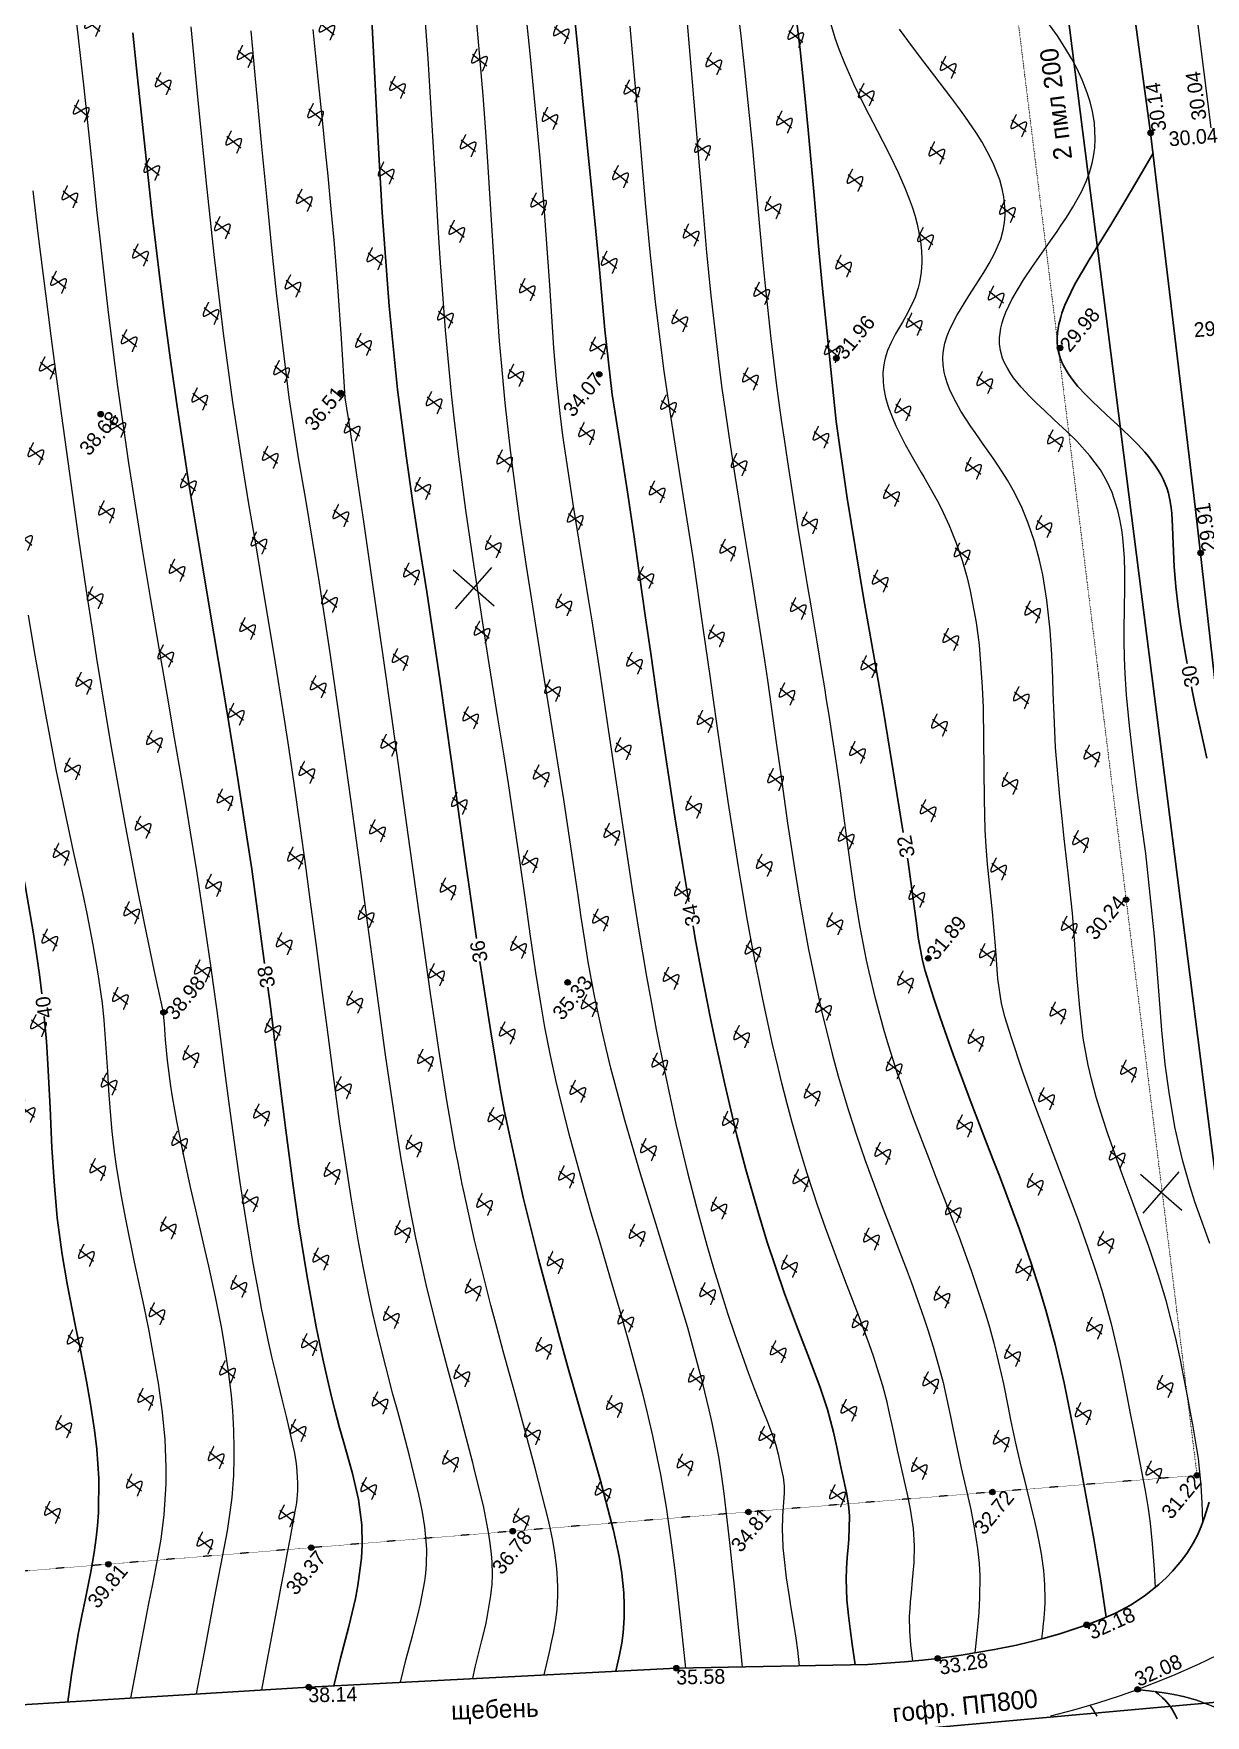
# Model space of a CAD drawing. Header units: millimetres. Extents: x -2893842 to -949497, y -1203244 to 262218.
# Drawn here: x -2112517 to -2048501, y -432807 to -340974 of the extents above; entities that cross this region are included whole.
import ezdxf

# ---------------------------------------------------------------- set-up
doc = ezdxf.new("R2010")
doc.units = ezdxf.units.MM
doc.linetypes.add('g5_05x2', pattern=[3.5, 2.5, -1])
doc.linetypes.add('g5_366', pattern=[0.85, 0.1, -0.75])
doc.layers.get('0').update_dxf_attribs({"lineweight": 5})
for name, color, linetype in [('!!!_ Размеры', 7, 'Continuous'), ('02_сетка', 253, 'Continuous'), ('06_Инженерно-технические сооружения', 253, 'Continuous'), ('10_Границы покрытий и угодий', 253, 'Continuous'), ('13_Растительность', 253, 'Continuous'), ('19_Горизонтали', 253, 'Continuous'), ('30_Канализация', 253, 'Continuous'), ('61_Отметки высоты поверхности', 253, 'Continuous')]:
    doc.layers.add(name, color=color, linetype=linetype)
doc.styles.add('LIKE17', font='d431.shx')
doc.styles.add('LIKE32', font='peteri.shx')
doc.styles.add('LIKE36', font='pragmai.shx')
doc.styles.add('Line_GUGK', font='')
doc.styles.get('Line_GUGK').set_extended_font_data('Bm431', italic=True)
doc.linetypes.add('g5_122_d', pattern='A,1,-1,1.5,-0.4,["Др",Line_GUGK,S=1,R=0,X=0,Y=-0.5],-2.4,1.5,-1,4,-1,4,-1,3', length=21.8)
doc.linetypes.add('g5_122_kn', pattern='A,1,-1,1.5,-0.4,["Кн",Line_GUGK,S=1,R=0,X=0,Y=-0.5],-2.4,1.5,-1,4,-1,4,-1,3', length=21.8)

# ---------------------------------------------------------------- blocks, each defined once
blk = doc.blocks.new('BL_333')
at = {"color": 0}
for p, q in [((0, -3), (0, 3)), ((-3, 0), (3, 0))]:
    blk.add_line(p, q, dxfattribs=at)
blk = doc.blocks.new('g5_330')
blk.add_hatch(color=0).paths.add_polyline_path([(-0.15, 0, 1), (0.15, 0, 1)])
at = {"color": 0}
blk.add_circle((0, 0), 0.15, dxfattribs=at)
blk = doc.blocks.new('g5_411')
at = {"color": 0, "linetype": 'Continuous', "lineweight": 15}
for points in [[(0.375, 1), (0.365, 0.998), (0.355, 0.996), (0.346, 0.994), (0.336, 0.991), (0.326, 0.989), (0.316, 0.987), (0.307, 0.985), (0.297, 0.983), (0.287, 0.981), (0.277, 0.979), (0.268, 0.976), (0.258, 0.974), (0.248, 0.972), (0.238, 0.97), (0.228, 0.968), (0.219, 0.966), (0.209, 0.963), (0.199, 0.961), (0.189, 0.959), (0.18, 0.957), (0.17, 0.955), (0.16, 0.952), (0.15, 0.95), (0.141, 0.948), (0.131, 0.946), (0.121, 0.943), (0.111, 0.941), (0.102, 0.939), (0.092, 0.937), (0.082, 0.934), (0.073, 0.932), (0.063, 0.93), (0.053, 0.927), (0.043, 0.925), (0.034, 0.923), (0.024, 0.92), (0.014, 0.918), (0.005, 0.915), (-0.005, 0.913), (-0.015, 0.911), (-0.025, 0.908), (-0.034, 0.906), (-0.044, 0.903), (-0.054, 0.901), (-0.063, 0.898), (-0.073, 0.895), (-0.083, 0.893), (-0.092, 0.89), (-0.102, 0.887), (-0.111, 0.885), (-0.121, 0.882), (-0.131, 0.879), (-0.14, 0.876), (-0.15, 0.873), (-0.159, 0.87), (-0.169, 0.867), (-0.178, 0.864), (-0.188, 0.861), (-0.197, 0.858), (-0.207, 0.855), (-0.216, 0.852), (-0.226, 0.849), (-0.235, 0.845), (-0.245, 0.842), (-0.254, 0.838), (-0.263, 0.834), (-0.272, 0.831), (-0.282, 0.827), (-0.291, 0.823), (-0.3, 0.818), (-0.309, 0.814), (-0.318, 0.809), (-0.327, 0.805), (-0.335, 0.799), (-0.344, 0.794), (-0.352, 0.788), (-0.36, 0.782), (-0.367, 0.775), (-0.374, 0.768), (-0.379, 0.76), (-0.383, 0.75), (-0.385, 0.741), (-0.384, 0.731), (-0.38, 0.721), (-0.375, 0.713), (-0.369, 0.705), (-0.361, 0.698), (-0.354, 0.692), (-0.346, 0.686), (-0.337, 0.681), (-0.329, 0.675), (-0.32, 0.67), (-0.312, 0.665), (-0.303, 0.661), (-0.294, 0.656), (-0.285, 0.652), (-0.276, 0.647), (-0.267, 0.643), (-0.258, 0.639), (-0.249, 0.635), (-0.239, 0.631), (-0.23, 0.627), (-0.221, 0.623), (-0.212, 0.619), (-0.202, 0.616), (-0.193, 0.612), (-0.184, 0.608), (-0.174, 0.605), (-0.165, 0.601), (-0.156, 0.597), (-0.146, 0.594), (-0.137, 0.59), (-0.128, 0.587), (-0.118, 0.584), (-0.109, 0.58), (-0.099, 0.577), (-0.09, 0.573), (-0.081, 0.57), (-0.071, 0.567), (-0.062, 0.563), (-0.052, 0.56), (-0.043, 0.556), (-0.034, 0.553), (-0.024, 0.55), (-0.015, 0.546), (-0.005, 0.543), (0.004, 0.54), (0.013, 0.536), (0.023, 0.533), (0.032, 0.53), (0.042, 0.526), (0.051, 0.523), (0.061, 0.519), (0.07, 0.516), (0.079, 0.513), (0.089, 0.509), (0.098, 0.506), (0.108, 0.502), (0.117, 0.499), (0.126, 0.495), (0.136, 0.492), (0.145, 0.488), (0.154, 0.485), (0.164, 0.481), (0.173, 0.477), (0.182, 0.474), (0.191, 0.47), (0.201, 0.466), (0.21, 0.462), (0.219, 0.458), (0.228, 0.454), (0.238, 0.45), (0.247, 0.446), (0.256, 0.442), (0.265, 0.438), (0.274, 0.433), (0.283, 0.429), (0.292, 0.425), (0.301, 0.42), (0.309, 0.415), (0.318, 0.41), (0.327, 0.405), (0.335, 0.4), (0.343, 0.394), (0.351, 0.388), (0.359, 0.382), (0.367, 0.375), (0.374, 0.368), (0.38, 0.36), (0.385, 0.352), (0.39, 0.343), (0.392, 0.333), (0.392, 0.323), (0.391, 0.313), (0.387, 0.304), (0.382, 0.295), (0.377, 0.287), (0.37, 0.279), (0.363, 0.272), (0.356, 0.266), (0.348, 0.259), (0.34, 0.253), (0.332, 0.248), (0.323, 0.242), (0.315, 0.237), (0.306, 0.232), (0.298, 0.227), (0.289, 0.222), (0.28, 0.217), (0.271, 0.213), (0.262, 0.208), (0.253, 0.204), (0.244, 0.2), (0.235, 0.196), (0.226, 0.192), (0.217, 0.188), (0.207, 0.184), (0.198, 0.18), (0.189, 0.176), (0.179, 0.173), (0.17, 0.169), (0.161, 0.165), (0.151, 0.162), (0.142, 0.158), (0.133, 0.155), (0.123, 0.151), (0.114, 0.148), (0.105, 0.145), (0.095, 0.141), (0.086, 0.138), (0.076, 0.135), (0.067, 0.132), (0.057, 0.129), (0.048, 0.125), (0.038, 0.122), (0.029, 0.119), (0.019, 0.116), (0.01, 0.113), (0, 0.11), (-0.009, 0.107), (-0.019, 0.104), (-0.028, 0.101), (-0.038, 0.098), (-0.048, 0.095), (-0.057, 0.092), (-0.067, 0.089), (-0.076, 0.086), (-0.086, 0.083), (-0.095, 0.08), (-0.105, 0.078), (-0.115, 0.075), (-0.124, 0.072), (-0.134, 0.069), (-0.143, 0.066), (-0.153, 0.063), (-0.162, 0.061), (-0.172, 0.058), (-0.182, 0.055), (-0.191, 0.052), (-0.201, 0.049), (-0.21, 0.047), (-0.22, 0.044), (-0.23, 0.041), (-0.239, 0.038), (-0.249, 0.036), (-0.259, 0.033), (-0.268, 0.03), (-0.278, 0.027), (-0.287, 0.025), (-0.297, 0.022), (-0.307, 0.019), (-0.316, 0.017), (-0.326, 0.014), (-0.336, 0.011), (-0.345, 0.008), (-0.355, 0.006), (-0.364, 0.003), (-0.374, 0), (-0.375, 0)], [(0, 1), (0, 0)]]:
    blk.add_lwpolyline(points, dxfattribs=at)
blk = doc.blocks.new('Топо_07.04.17')
at = {"layer": '02_сетка', "color": 3, "linetype": 'Continuous'}
for p, q in [((-189649, -239657), (-187427, -237641)), ((-187530, -239760), (-189546, -237538)), ((-153926, -276784), (-155942, -274562)), ((-156045, -276681), (-153823, -274665))]:
    blk.add_line(p, q, dxfattribs=at)
at = {"layer": '10_Границы покрытий и угодий', "color": 7, "linetype": 'Continuous', "lineweight": 30}
for points in [[(-222045, -296344), (-204253, -297255), (-184183, -298496), (-173766, -299472), (-173014, -299511), (-171755, -299557), (-170764, -299575), (-169938, -299576), (-168649, -299551), (-166795, -299449), (-165573, -299335), (-164807, -299243), (-164091, -299142), (-163158, -298986), (-162424, -298843), (-161640, -298670), (-160900, -298484), (-159995, -298208), (-159146, -297875), (-158338, -297469), (-157476, -296929), (-157024, -296596), (-156647, -296288), (-156070, -295746), (-155725, -295368), (-155349, -294889), (-155077, -294483), (-154819, -294040), (-154575, -293563), (-154229, -292770)], [(-148870, -259399), (-148872, -238833), (-148984, -218110), (-149456, -196899)]]:
    blk.add_lwpolyline(points, dxfattribs=at)
at = {"layer": '10_Границы покрытий и угодий', "linetype": 'Continuous', "lineweight": 20}
for points in [[(-164143, -303392), (-162858, -303207), (-161510, -302973), (-160290, -302724), (-159275, -302489), (-157281, -301948), (-155809, -301487), (-154709, -301105)], [(-145676, -218211), (-145936, -197032)]]:
    blk.add_lwpolyline(points, dxfattribs=at)
at = {"layer": '10_Границы покрытий и угодий', "linetype": 'g5_366', "lineweight": 20}
blk.add_lwpolyline([(-174336, -145933), (-156083, -149688), (-154733, -291240), (-240042, -288547), (-252506, -152400), (-201799, -145066)], close=True, dxfattribs=at)
at = {"layer": '10_Границы покрытий и угодий', "color": 7, "linetype": 'g5_05x2', "lineweight": 20}
blk.add_lwpolyline([(-159275, -302489), (-158665, -302627), (-157988, -302792), (-157473, -302935), (-156820, -303147), (-156122, -303429), (-155180, -303918), (-154356, -304474)], dxfattribs=at)
at = {"layer": '19_Горизонтали', "linetype": 'Continuous', "lineweight": 20}
for points in [[(-171298, -299566), (-171301, -298673), (-171282, -297916), (-171197, -297115), (-171131, -296713), (-171061, -296339), (-170960, -295855), (-170813, -295180), (-170733, -294803), (-170622, -294232), (-170497, -293330), (-170497, -293330), (-170454, -292373), (-170496, -291308), (-170561, -290574), (-170841, -288036), (-170928, -287044), (-171050, -285807), (-171106, -285358), (-171243, -284448), (-171561, -282789), (-171706, -282136), (-171926, -281211), (-172088, -280565), (-172331, -279625), (-172639, -278455), (-172966, -277206), (-173382, -275529), (-173674, -274237), (-173842, -273438), (-174035, -272465), (-174161, -271793), (-174296, -271038), (-174534, -269599), (-174702, -268485), (-174851, -267407), (-174964, -266531), (-175127, -265152), (-175373, -262731), (-175594, -260065), (-175710, -258371), (-175832, -256286), (-175878, -255395), (-176031, -251786), (-176127, -248892), (-176161, -247737), (-176208, -246048), (-176241, -244852), (-176311, -242343), (-176439, -238343), (-176616, -234169), (-176757, -231008), (-176856, -228044), (-176887, -226310), (-176899, -224238), (-176879, -221490), (-176836, -218997), (-176705, -213845), (-176658, -212034), (-176591, -209121)], [(-173433, -207789), (-173554, -212549), (-173622, -214700), (-173692, -216916), (-173742, -218578), (-173823, -221869), (-173857, -224224), (-173850, -228146), (-173828, -229341), (-173800, -230426), (-173750, -231952), (-173661, -234149), (-173503, -237467), (-173394, -239662), (-173189, -244355), (-173152, -245455), (-173054, -249011), (-173017, -250518), (-172938, -253331), (-172845, -255812), (-172762, -257527), (-172675, -258977), (-172579, -260307), (-172353, -262780), (-172231, -263886), (-172104, -264912), (-171937, -266121), (-171745, -267370), (-171417, -269238), (-171129, -270676), (-170809, -272113), (-170125, -274859), (-169693, -276509), (-169489, -277291), (-169211, -278376), (-169059, -278986), (-168587, -281011), (-168444, -281691), (-168259, -282646), (-168125, -283419), (-167946, -284633), (-167746, -286535), (-167691, -287176), (-167556, -288674), (-167481, -289381), (-167328, -290737), (-167227, -291703), (-167152, -292611), (-167114, -293264), (-167097, -293855), (-167104, -294687), (-167142, -295353), (-167286, -296542), (-167349, -296922), (-167425, -297339), (-167545, -297936), (-167737, -298828), (-167884, -299509)], [(-164160, -299151), (-164057, -298718), (-163972, -298338), (-163914, -298064), (-163857, -297780), (-163824, -297598), (-163754, -297152), (-163711, -296795), (-163680, -296451), (-163668, -296287), (-163650, -295925), (-163643, -295706), (-163639, -295450), (-163658, -294548), (-163701, -293850), (-163749, -293298), (-163809, -292732), (-163923, -291808), (-164035, -290984), (-164109, -290449), (-164207, -289727), (-164285, -289103), (-164366, -288378), (-164487, -287079), (-164543, -286405), (-164659, -285089), (-164716, -284524), (-164847, -283427), (-164932, -282828), (-165073, -281949), (-165197, -281253), (-165387, -280276), (-165719, -278744), (-166168, -276873), (-166429, -275845), (-166733, -274681), (-167051, -273476), (-167330, -272418), (-167570, -271499), (-167943, -270024), (-168258, -268710), (-168532, -267478), (-168816, -266063), (-168964, -265245), (-169254, -263377), (-169435, -261902), (-169501, -261252), (-169649, -259330), (-169728, -257738), (-169779, -256215), (-169813, -254788), (-169873, -252031), (-169918, -250499), (-169970, -249062), (-170025, -247732), (-170063, -246881), (-170094, -246220), (-170140, -245268), (-170221, -243675), (-170327, -241679), (-170388, -240521), (-170451, -239315), (-170553, -237301), (-170709, -233722), (-170753, -232480), (-170781, -231540), (-170811, -230350), (-170829, -229386), (-170849, -226926), (-170830, -224034), (-170811, -222768), (-170777, -220995), (-170764, -220381), (-170681, -216492), (-170623, -212188), (-170618, -210332), (-170635, -207589)], [(-165749, -209873), (-165540, -211004), (-165404, -211602), (-165181, -212447), (-164799, -213655), (-164517, -214451), (-164171, -215376), (-163817, -216299), (-163574, -216933), (-163296, -217679), (-162937, -218703), (-162664, -219577), (-162494, -220203), (-162386, -220663), (-162292, -221135), (-162216, -221621), (-162139, -222561), (-162144, -223122), (-162179, -223556), (-162203, -223745), (-162298, -224253), (-162459, -224815), (-162561, -225088), (-162787, -225576), (-162892, -225768), (-163223, -226289), (-163406, -226550), (-163624, -226848), (-163624, -226848), (-164066, -227453), (-164363, -227894), (-164603, -228309), (-164783, -228705), (-164840, -228861), (-164899, -229056), (-164990, -229473), (-165040, -229989), (-165039, -230363), (-164999, -230837), (-164925, -231291), (-164891, -231457), (-164772, -231933), (-164616, -232444), (-164388, -233084), (-164225, -233502), (-163984, -234080), (-163525, -235132), (-163415, -235383), (-162967, -236432), (-162772, -236923), (-162585, -237431), (-162339, -238182), (-162077, -239128), (-161840, -240208), (-161688, -241121), (-161596, -241843), (-161468, -243607), (-161449, -244828), (-161536, -247143), (-161620, -248267), (-161788, -250025), (-162125, -253250), (-162268, -254918), (-162325, -255819), (-162366, -256789), (-162391, -259403), (-162430, -261260), (-162500, -263064), (-162449, -264428), (-162449, -264428), (-162349, -265159), (-162129, -266346), (-161744, -268151), (-161485, -269260), (-161232, -270295), (-160327, -273823), (-159910, -275456), (-159627, -276602), (-159249, -278225), (-158966, -279560), (-158766, -280606), (-158474, -282412), (-158221, -284542), (-158127, -285541), (-158048, -286485), (-157970, -287477), (-157908, -288278), (-157634, -291738), (-157583, -292730), (-157565, -293547), (-157580, -294684), (-157638, -296076), (-157683, -297059)], [(-197201, -207042), (-197261, -209459), (-197334, -213387), (-197376, -216312), (-197411, -218961), (-197439, -221403), (-197401, -227170), (-197255, -230503), (-197127, -232801), (-196895, -237411), (-196743, -241280), (-196633, -244745), (-196516, -249338), (-196419, -253901), (-196380, -255850), (-196324, -258678), (-196218, -263428), (-196052, -268120), (-195993, -269273), (-195914, -270610), (-195836, -271738), (-195689, -273531), (-195539, -275044), (-195396, -276296), (-195114, -278436), (-194930, -279711), (-194773, -280763), (-194460, -282818), (-194183, -284669), (-193981, -286084), (-193947, -286337), (-193665, -288592), (-193547, -290066), (-193530, -290573), (-193531, -291173), (-193548, -291583), (-193609, -292288), (-193685, -292798), (-193814, -293416), (-194118, -294476), (-194281, -294959), (-194585, -295792), (-195107, -297197), (-195316, -297807)], [(-191396, -298050), (-191082, -297141), (-190919, -296682), (-190822, -296408), (-190636, -295855), (-190576, -295666), (-190419, -295123), (-190293, -294597), (-190224, -294232), (-190161, -293814), (-190109, -293341), (-190083, -292996), (-190064, -292596), (-190056, -292182), (-190068, -291486), (-190105, -290799), (-190200, -289751), (-190608, -286777), (-191262, -282554), (-191428, -281498), (-191625, -280234), (-191831, -278881), (-192011, -277662), (-192289, -275656), (-192412, -274707), (-192495, -274027), (-192777, -271404), (-192823, -270907), (-192921, -269733), (-192980, -268932), (-193139, -266277), (-193262, -263472), (-193306, -262218), (-193365, -260374), (-193413, -258804), (-193594, -252264), (-193715, -247629), (-193752, -246193), (-193779, -245133), (-193866, -241882), (-193984, -237697), (-194088, -234347), (-194088, -234347), (-194175, -231776), (-194222, -230484), (-194290, -228679), (-194336, -227527), (-194175, -224280), (-194046, -221437), (-193969, -218903), (-193933, -217199), (-193904, -215385), (-193886, -214010), (-193866, -212139), (-193845, -210049), (-193831, -208811), (-193811, -207353)], [(-187680, -207652), (-187768, -209625), (-188005, -214171), (-188120, -216258), (-188258, -218865), (-188339, -220532), (-188493, -224479), (-188562, -227959), (-188568, -229275), (-188556, -231280), (-188498, -234357), (-188399, -237480), (-188187, -242503), (-188033, -245823), (-187942, -247824), (-187871, -249460), (-187721, -253574), (-187649, -256255), (-187609, -257742), (-187541, -259878), (-187474, -261468), (-187390, -262902), (-187260, -264482), (-187110, -265921), (-186952, -267218), (-186728, -268838), (-186358, -271210), (-185978, -273446), (-185741, -274795), (-185366, -276920), (-185047, -278761), (-184798, -280263), (-184561, -281783), (-184342, -283315), (-184194, -284459), (-184048, -285736), (-183925, -287006), (-183854, -287890), (-183748, -289692), (-183720, -290366), (-183685, -291516), (-183660, -293032), (-183654, -294142), (-183660, -295966), (-183688, -298542)], [(-180589, -298832), (-180551, -296122), (-180524, -294398), (-180513, -293581), (-180499, -292170), (-180506, -289314), (-180535, -288238), (-180581, -287277), (-180619, -286691), (-180729, -285398), (-180804, -284679), (-180995, -283140), (-181467, -280097), (-182013, -277100), (-182174, -276255), (-182560, -274233), (-182809, -272917), (-183078, -271460), (-183296, -270244), (-183601, -268446), (-183841, -266911), (-184038, -265534), (-184179, -264449), (-184300, -263410), (-184447, -261950), (-184499, -261335), (-184616, -259623), (-184674, -258424), (-184722, -257162), (-184760, -255962), (-184814, -254128), (-184944, -250669), (-185034, -248640), (-185127, -246687), (-185216, -244854), (-185293, -243264), (-185443, -239987), (-185531, -237772), (-185562, -236921), (-185611, -235301), (-185645, -233915), (-185675, -232112), (-185682, -231393), (-185680, -228788), (-185640, -226568), (-185606, -225398), (-185451, -221670), (-185246, -217631), (-185145, -215611), (-185070, -213963), (-184994, -211977), (-184882, -207970)], [(-182178, -208222), (-182202, -209982), (-182265, -213965), (-182301, -215725), (-182383, -218645), (-182558, -222667), (-182722, -226092), (-182722, -226092), (-182771, -227812), (-182782, -229710), (-182768, -230914), (-182637, -234815), (-182378, -240042), (-182328, -241142), (-182209, -244123), (-182101, -247247), (-182032, -249334), (-181789, -255967), (-181686, -258173), (-181541, -260780), (-181456, -262083), (-181338, -263726), (-181148, -266007), (-180852, -268968), (-180527, -271663), (-180256, -273613), (-179924, -275725), (-179700, -277016), (-179381, -278712), (-179201, -279600), (-178965, -280713), (-178460, -282888), (-178230, -283805), (-178066, -284432), (-177975, -284772), (-177710, -285743), (-177590, -286199), (-177483, -286653), (-177413, -287001), (-177413, -287001), (-177338, -287505), (-177278, -288141), (-177215, -288781), (-177207, -289285), (-177251, -289666), (-177486, -290887), (-177586, -291663), (-177616, -292002), (-177652, -292609), (-177666, -293101), (-177660, -294268), (-177621, -295305), (-177596, -295820), (-177537, -297015), (-177513, -297600), (-177496, -298256), (-177493, -299122)], [(-213970, -296758), (-213231, -294334), (-212627, -292384), (-212449, -291823), (-212062, -290628), (-211736, -289601), (-211359, -288316), (-211041, -287030), (-211041, -287030), (-210746, -285356), (-210638, -284444), (-210532, -282948), (-210499, -281452), (-210532, -279839), (-210727, -276851), (-210840, -275601), (-211086, -273124), (-211305, -270745), (-211406, -269382), (-211485, -267806), (-211506, -267011), (-211508, -265900), (-211480, -264819), (-211425, -263661), (-211367, -262624), (-211247, -259822), (-211244, -258882), (-211288, -257262), (-211382, -255656), (-211525, -253922), (-211636, -252772), (-211873, -250482), (-212307, -245909), (-212544, -242868), (-212768, -239381), (-212876, -237377)], [(-210023, -214369), (-210005, -216721), (-209935, -222357), (-209902, -224317), (-209854, -226766), (-209682, -233518), (-209585, -236404), (-209499, -238656), (-209436, -240139), (-209207, -244735), (-209123, -246178), (-208910, -249469), (-208668, -252692), (-208490, -254804), (-208241, -257483), (-208053, -259330), (-208017, -259677), (-208028, -260384), (-208064, -261249), (-208078, -262395), (-208051, -263800), (-208026, -264394), (-207947, -265729), (-207793, -267571), (-207604, -269406), (-207462, -270667), (-207462, -270667), (-207201, -272939), (-207106, -273807), (-206935, -275499), (-206798, -277180), (-206744, -278041), (-206680, -279770), (-206676, -280966), (-206696, -281785), (-206755, -282881), (-206842, -283858), (-206901, -284368), (-207040, -285321), (-207265, -286495), (-207418, -287150), (-207728, -288280), (-208123, -289568), (-208835, -291856), (-209687, -294627), (-210398, -296940)], [(-206825, -297123), (-206439, -295870), (-206040, -294576), (-205655, -293328), (-205488, -292785), (-205159, -291716), (-204879, -290810), (-204610, -289938), (-204355, -289110), (-204142, -288421), (-203957, -287821), (-203898, -287632), (-203823, -287374), (-203770, -287172), (-203724, -286973), (-203644, -286536), (-203592, -286126), (-203566, -285796), (-203553, -285523), (-203548, -285212), (-203551, -284939), (-203568, -284483), (-203776, -282509), (-203923, -281466), (-204111, -280011), (-204208, -279184), (-204314, -278179), (-204400, -277283), (-204476, -276410), (-204535, -275663), (-204654, -273922), (-204706, -273030), (-204758, -272010), (-204784, -271444), (-204860, -269454), (-204913, -267646), (-204968, -265227), (-205002, -263427), (-205028, -261979), (-205067, -260008), (-205099, -258576), (-205127, -257507), (-205226, -254379), (-205310, -252280), (-205409, -250148), (-205497, -248426), (-205566, -247143), (-205691, -244929), (-205831, -242521), (-205938, -240716), (-206141, -237166), (-206276, -234628), (-206493, -229737), (-206611, -225509), (-206645, -223195), (-206660, -221274), (-206664, -219500), (-206660, -217189), (-206654, -215943), (-206641, -213776), (-206609, -209108), (-206600, -204747)], [(-199236, -297565), (-198795, -296333), (-198313, -295113), (-197867, -293963), (-197674, -293425), (-197306, -292223), (-197204, -291805), (-197111, -291338), (-197001, -290493), (-196969, -289868), (-196969, -289271), (-197007, -288469), (-197028, -288188), (-197094, -287479), (-197151, -286946), (-197356, -285334), (-197609, -283610), (-197727, -282846), (-197876, -281884), (-198310, -278785), (-198469, -277375), (-198562, -276444), (-198707, -274772), (-198812, -273303), (-198938, -271080), (-199040, -268571), (-199091, -266895), (-199124, -265505), (-199194, -261559), (-199227, -259524), (-199270, -257078), (-199321, -254529), (-199359, -252852), (-199423, -250347), (-199485, -248270), (-199556, -246138), (-199615, -244586), (-199770, -241011), (-199983, -236949), (-200096, -234905), (-200222, -232573), (-200319, -230623), (-200461, -227072), (-200545, -223265), (-200559, -221879), (-200567, -218954), (-200562, -217573), (-200543, -215194), (-200481, -210486), (-200416, -206451)]]:
    blk.add_lwpolyline(points, dxfattribs=at)
at = {"layer": '19_Горизонтали', "color": 252, "linetype": 'Continuous', "lineweight": 20}
for points in [[(-154689, -293771), (-154628, -292756), (-154577, -291823), (-154548, -290878), (-154549, -290327), (-154568, -289779), (-154653, -288457), (-154685, -287969), (-154766, -286774), (-154846, -285730), (-154920, -284866), (-155041, -283683), (-155330, -281563), (-155584, -280166), (-155938, -278525), (-156257, -277183), (-156602, -275792), (-156940, -274433), (-157471, -272167), (-157666, -271234), (-157876, -270098), (-158026, -269097), (-158115, -268315), (-158210, -266811), (-158221, -265143), (-158166, -263337), (-158082, -261411), (-158035, -259965), (-158011, -257772), (-158013, -255862), (-158014, -254765), (-158006, -253582), (-157927, -250882), (-157812, -249112), (-157715, -247870), (-157655, -247098), (-157568, -245824), (-157504, -244483), (-157492, -242829), (-157562, -241426), (-157644, -240613), (-157805, -239567), (-158030, -238537), (-158273, -237684), (-158591, -236786), (-158894, -236072), (-159260, -235321), (-159539, -234791), (-159992, -233965), (-160360, -233296), (-160555, -232932), (-160779, -232496), (-160995, -232044), (-161309, -231291), (-161477, -230778), (-161569, -230416), (-161634, -230052), (-161660, -229829), (-161674, -229428), (-161648, -229063), (-161600, -228777), (-161538, -228536), (-161444, -228261), (-161276, -227876), (-161067, -227488), (-160640, -226837), (-159859, -225833), (-159392, -225268), (-159085, -224895), (-158901, -224666), (-158548, -224205), (-158195, -223696), (-157779, -222953), (-157588, -222479), (-157473, -222082), (-157392, -221667), (-157347, -221222), (-157345, -220675), (-157382, -220244), (-157467, -219725), (-157690, -218874), (-157868, -218362), (-158196, -217574), (-158441, -217054), (-158967, -216054), (-159282, -215498), (-159605, -214949), (-160354, -213710), (-160869, -212862), (-161389, -211985), (-161973, -210941)], [(-152601, -278745), (-152832, -277804), (-153160, -276393), (-153332, -275533), (-153567, -274104), (-153705, -273000), (-153782, -272202), (-153893, -270294), (-153920, -268736), (-153899, -266873), (-153856, -265430), (-153766, -263079), (-153718, -261716), (-153687, -257182), (-153718, -255615), (-153760, -253695), (-153787, -251900), (-153786, -250160), (-153745, -248452), (-153689, -247308), (-153628, -246434), (-153545, -245503), (-153488, -244976), (-153325, -243680), (-153200, -242709), (-153095, -241797), (-153027, -241001), (-152987, -239902), (-152994, -239478), (-153031, -238877), (-153084, -238406), (-153293, -237383), (-153489, -236773), (-153789, -236082), (-154273, -235254), (-154898, -234389), (-155377, -233797), (-155981, -233088), (-156463, -232528), (-156840, -232079), (-157194, -231638), (-157575, -231122), (-157935, -230557), (-158064, -230321), (-158213, -230005), (-158330, -229696), (-158409, -229418), (-158477, -228995), (-158477, -228995), (-158481, -228634), (-158443, -228303), (-158312, -227782), (-158209, -227502), (-158113, -227282), (-157945, -226951), (-157541, -226292), (-156797, -225304), (-156225, -224628), (-155192, -223470), (-154671, -222884), (-154444, -222622), (-154073, -222183), (-153662, -221668), (-153104, -220886), (-152784, -220358), (-152549, -219897), (-152345, -219405), (-152224, -219036), (-152109, -218583), (-152027, -218106), (-151973, -217216), (-152006, -216593), (-152075, -216064), (-152176, -215554), (-152377, -214807), (-152603, -214149), (-152825, -213596), (-153114, -212953), (-153451, -212278), (-153926, -211409)]]:
    blk.add_lwpolyline(points, dxfattribs=at)
at = {"layer": '19_Горизонтали', "color": 42, "linetype": 'Continuous', "lineweight": 30}
for points in [[(-214476, -257997), (-214479, -256933), (-214550, -254689), (-214710, -252017), (-215021, -248371), (-215379, -244844), (-215662, -242110), (-215921, -239436), (-216198, -236012), (-216359, -233537), (-216461, -231606), (-216577, -228748), (-216638, -226534), (-216696, -221841), (-216697, -217021), (-216692, -214980), (-216680, -211637), (-216663, -209209), (-216621, -205700), (-216570, -203110)], [(-203612, -206423), (-203640, -208718), (-203666, -211456), (-203684, -216414), (-203669, -219603), (-203642, -221818), (-203592, -224413), (-203521, -226974), (-203347, -231346), (-203130, -235648), (-202989, -238226), (-202686, -243777), (-202529, -246965), (-202313, -252537), (-202313, -252537), (-202195, -257734)], [(-190534, -257679), (-190594, -255718), (-190670, -252921), (-190798, -247921), (-190925, -243512), (-191028, -240551), (-191108, -238565), (-191209, -236171), (-191310, -233641), (-191393, -231050), (-191451, -227405), (-191390, -222833), (-191183, -217706), (-191007, -214508), (-190907, -212847), (-190710, -209641), (-190542, -206835)], [(-178784, -256981), (-178824, -256313), (-178900, -254869), (-179019, -252287), (-179150, -248890), (-179240, -246163), (-179327, -243285), (-179387, -241197), (-179456, -238834), (-179516, -236847), (-179594, -234491), (-179692, -231881), (-179771, -230033), (-179819, -229003), (-179827, -225448), (-179785, -223995), (-179742, -222141), (-179697, -219655), (-179615, -213100), (-179583, -210617), (-179533, -207667)], [(-167519, -209044), (-167503, -211453), (-167515, -213589), (-167549, -215841), (-167632, -219446), (-167706, -222213), (-167756, -224172), (-167826, -231836), (-167705, -236065), (-167430, -241560), (-167204, -245304), (-167049, -247842), (-166718, -254550)], [(-150274, -247128), (-150302, -246725), (-150356, -245765), (-150389, -244937), (-150410, -244004), (-150408, -242898), (-150376, -241792), (-150356, -241407), (-150328, -240954), (-150259, -240107), (-150216, -239603), (-150193, -239258), (-150178, -238878), (-150176, -238580), (-150188, -238244), (-150203, -238053), (-150238, -237775), (-150295, -237467), (-150420, -237026), (-150520, -236755), (-150651, -236457), (-150799, -236165), (-150965, -235874), (-151083, -235682), (-151272, -235396), (-151600, -234943), (-151993, -234445), (-152566, -233767), (-153121, -233132), (-153495, -232698), (-153802, -232331), (-154137, -231909), (-154492, -231419), (-154758, -231000), (-154912, -230722), (-155032, -230474), (-155142, -230208), (-155212, -230003), (-155265, -229815), (-155318, -229558), (-155345, -229343), (-155355, -229135), (-155350, -228909), (-155325, -228666), (-155280, -228411), (-155219, -228164), (-155144, -227925), (-155080, -227747), (-155001, -227552), (-154910, -227350), (-154813, -227150), (-154698, -226932), (-154548, -226668), (-154024, -225856), (-153097, -224617), (-152689, -224101), (-151710, -222859), (-151001, -221936), (-150097, -220739), (-149365, -219757), (-148978, -219231)], [(-149790, -252385), (-149945, -250857), (-150091, -249358), (-150157, -248623), (-150173, -248426)], [(-166648, -255971), (-166637, -256195), (-166558, -259707), (-166549, -260335), (-166537, -260733), (-166463, -261605), (-166373, -262188), (-166092, -263690), (-165869, -264762), (-165605, -265948), (-165382, -266898), (-164737, -269479), (-164210, -271499), (-163862, -272825), (-163617, -273766), (-162859, -276801), (-162427, -278708), (-162128, -280170), (-161913, -281343), (-161618, -283261), (-161372, -285403), (-161248, -286788), (-161117, -288461), (-161045, -289418), (-160718, -294056), (-160602, -296268), (-160531, -298372)], [(-187476, -298292), (-187181, -297413), (-186993, -296810), (-186853, -296258), (-186701, -295445), (-186616, -294750), (-186571, -294092), (-186559, -293014), (-186600, -292092), (-186739, -290639), (-187164, -287787), (-187498, -285773), (-187866, -283572), (-188212, -281487), (-188518, -279593), (-189148, -275441), (-189599, -272011), (-190084, -267153), (-190169, -265967), (-190348, -262722), (-190440, -260466), (-190493, -258951)], [(-174457, -299407), (-174487, -298276), (-174508, -297436), (-174515, -296697), (-174498, -295837), (-174414, -294713), (-174337, -294143), (-174228, -293542), (-174115, -292984), (-174028, -292553), (-173852, -291308), (-173836, -290865), (-173861, -290096), (-173982, -288840), (-174037, -288319), (-174112, -287484), (-174194, -286656), (-174385, -285394), (-174656, -284102), (-175112, -282300), (-175554, -280643), (-176000, -278835), (-176636, -275882), (-176941, -274251), (-177336, -271868), (-177611, -269958), (-177963, -267106), (-178221, -264599), (-178332, -263367), (-178531, -260898), (-178661, -259029), (-178703, -258325)], [(-217416, -296581), (-217052, -295127), (-216695, -293823), (-216410, -292888), (-216122, -291992), (-215822, -291077), (-215368, -289656), (-215069, -288630), (-214868, -287849), (-214723, -287204), (-214588, -286483), (-214369, -284651), (-214298, -283047), (-214301, -281993), (-214352, -280568), (-214433, -279296), (-214574, -277577), (-214692, -276256), (-214887, -273898), (-214981, -272267), (-215015, -270252), (-214966, -268254), (-214870, -266394), (-214730, -264242), (-214580, -261856), (-214520, -260620), (-214484, -259252)], [(-202166, -259025), (-202141, -260100), (-202097, -264295), (-202068, -266891), (-202012, -269964), (-201950, -272062), (-201817, -274984), (-201627, -277762), (-201464, -279538), (-201341, -280682), (-201223, -281652), (-201128, -282370), (-200981, -283386), (-200859, -284155), (-200569, -285933), (-200403, -287377), (-200403, -287377), (-200377, -288786), (-200377, -288786), (-200472, -289847), (-200595, -290582), (-200960, -292056), (-201172, -292736), (-201700, -294210), (-202356, -295879), (-202879, -297340)], [(-157313, -304335), (-157403, -304055), (-157531, -303749), (-157625, -303568), (-157839, -303247), (-157965, -303099), (-158174, -302874), (-158327, -302710)]]:
    blk.add_lwpolyline(points, dxfattribs=at)
at = {"layer": '19_Горизонтали', "color": 42, "linetype": 'Continuous', "lineweight": 20}
blk.add_lwpolyline([(-161640, -303681), (-161803, -303310), (-161939, -303047)], dxfattribs=at)
at = {"layer": '30_Канализация', "linetype": 'g5_122_kn', "lineweight": 30}
blk.add_lwpolyline([(-94225, -625908), (-92902, -623834), (-98382, -620337), (-98900, -587938), (-105292, -572412), (-103919, -560566), (-73480, -564093), (-54993, -546252), (-54850, -544025), (-54873, -541562), (-70096, -406565), (-70284, -404178), (-70631, -400462), (-150132, -402158), (-150271, -395125), (-153727, -138821), (-81307, -132515)], dxfattribs=at)
at = {"layer": '30_Канализация', "color": 3, "linetype": 'g5_122_d', "lineweight": 30}
blk.add_lwpolyline([(-459669, -290510), (-451541, -290393), (-401816, -295421), (-365694, -297745), (-330742, -299433), (-275570, -300513), (-220754, -302523), (-181654, -303046), (-137004, -304079), (-97871, -300292), (-69776, -299098), (-56112, -303462), (-26736, -316763)], dxfattribs=at)
at = {"layer": '02_сетка', "color": 92, "xscale": 500.0000000002746, "yscale": 500.0000000002746, "zscale": 500.0000000002746, "rotation": 42.22816425403256}
for p in [(-188538, -238649), (-154934, -275673)]:
    blk.add_blockref('BL_333', p, dxfattribs=at)
at = {"layer": '13_Растительность', "color": 7, "linetype": 'Continuous', "lineweight": 20, "xscale": 999.9999999999995, "yscale": 999.9999999999995, "zscale": 999.9999999999995, "rotation": 43.98139083737546}
for p in [(-205403, -206132, -67200), (-192702, -207772, -67200), (-197316, -208751, -67200), (-180001, -209412, -67200), (-201930, -209730, -67200), (-206545, -210708, -67200), (-184615, -210391, -67200), (-167300, -211053, -67200), (-189230, -211370, -67200), (-171915, -212031, -67200), (-193844, -212349, -67200), (-176529, -213010, -67200), (-198458, -213328, -67200), (-181143, -213989, -67200), (-159214, -213672, -67200), (-203073, -214306, -67200), (-163828, -214650, -67200), (-207687, -215285, -67200), (-185758, -214968, -67200), (-168442, -215629, -67200), (-190372, -215947, -67200), (-173057, -216608, -67200), (-194986, -216925, -67200), (-177671, -217587, -67200), (-155742, -217269, -67200), (-199600, -217904, -67200), (-182285, -218566, -67200), (-160356, -218248, -67200), (-204215, -218883, -67200), (-186900, -219544, -67200), (-164970, -219227, -67200), (-208829, -219862, -67200), (-169585, -220206, -67200), (-191514, -220523, -67200), (-174199, -221185, -67200), (-196128, -221502, -67200), (-178813, -222163, -67200), (-156884, -221846, -67200), (-200743, -222481, -67200), (-183428, -223142, -67200), (-161498, -222825, -67200), (-205357, -223460, -67200), (-188042, -224121, -67200), (-166112, -223804, -67200), (-209971, -224438, -67200), (-170727, -224782, -67200), (-192656, -225100, -67200), (-175341, -225761, -67200), (-197271, -226079, -67200), (-179955, -226740, -67200), (-158026, -226423, -67200), (-201885, -227057, -67200), (-184570, -227719, -67200), (-162640, -227402, -67200), (-206499, -228036, -67200), (-189184, -228698, -67200), (-167255, -228380, -67200), (-211114, -229015, -67200), (-171869, -229359, -67200), (-193798, -229676, -67200), (-176483, -230338, -67200), (-198413, -230655, -67200), (-181098, -231317, -67200), (-159168, -230999, -67200), (-203027, -231634, -67200), (-185712, -232295, -67200), (-163783, -231978, -67200), (-207641, -232613, -67200), (-190326, -233274, -67200), (-168397, -232957, -67200), (-212256, -233592, -67200), (-173011, -233936, -67200), (-194941, -234253, -67200), (-177626, -234914, -67200), (-155696, -234597, -67200), (-199555, -235232, -67200), (-182240, -235893, -67200), (-160310, -235576, -67200), (-204169, -236211, -67200), (-186854, -236872, -67200), (-164925, -236555, -67200), (-208784, -237189, -67200), (-191469, -237851, -67200), (-169539, -237534, -67200), (-196083, -238830, -67200), (-174153, -238512, -67200), (-178768, -239491, -67200), (-156838, -239174, -67200), (-200697, -239808, -67200), (-183382, -240470, -67200), (-161453, -240153, -67200), (-205311, -240787, -67200), (-187996, -241449, -67200), (-166067, -241131, -67200), (-209926, -241766, -67200), (-192611, -242427, -67200), (-170681, -242110, -67200), (-197225, -243406, -67200), (-175296, -243089, -67200), (-179910, -244068, -67200), (-157981, -243750, -67200), (-201839, -244385, -67200), (-184524, -245046, -67200), (-162595, -244729, -67200), (-206454, -245364, -67200), (-189139, -246025, -67200), (-167209, -245708, -67200), (-211068, -246343, -67200), (-193753, -247004, -67200), (-171823, -246687, -67200), (-198367, -247983, -67200), (-176438, -247666, -67200), (-181052, -248644, -67200), (-159123, -248327, -67200), (-202982, -248962, -67200), (-185666, -249623, -67200), (-163737, -249306, -67200), (-207596, -249940, -67200), (-190281, -250602, -67200), (-168351, -250285, -67200), (-212210, -250919, -67200), (-194895, -251581, -67200), (-172966, -251263, -67200), (-199509, -252559, -67200), (-177580, -252242, -67200), (-155651, -251925, -67200), (-182194, -253221, -67200), (-160265, -252904, -67200), (-204124, -253538, -67200), (-186809, -254200, -67200), (-164879, -253882, -67200), (-208738, -254517, -67200), (-191423, -255178, -67200), (-169494, -254861, -67200), (-213352, -255496, -67200), (-196037, -256157, -67200), (-174108, -255840, -67200), (-200652, -257136, -67200), (-178722, -256819, -67200), (-156793, -256501, -67200), (-205266, -258115, -67200), (-183337, -257798, -67200), (-161407, -257480, -67200), (-187951, -258776, -67200), (-166021, -258459, -67200), (-209880, -259094, -67200), (-192565, -259755, -67200), (-170636, -259438, -67200), (-214495, -260072, -67200), (-197180, -260734, -67200), (-175250, -260417, -67200), (-201794, -261713, -67200), (-179864, -261395, -67200), (-157935, -261078, -67200), (-206408, -262691, -67200), (-184479, -262374, -67200), (-162549, -262057, -67200), (-189093, -263353, -67200), (-167164, -263036, -67200), (-211022, -263670, -67200), (-193707, -264332, -67200), (-171778, -264014, -67200), (-215637, -264649, -67200), (-198322, -265311, -67200), (-176392, -264993, -67200), (-202936, -266289, -67200), (-181007, -265972, -67200), (-159077, -265655, -67200), (-207550, -267268, -67200), (-185621, -266951, -67200), (-163692, -266633, -67200), (-190235, -267930, -67200), (-168306, -267612, -67200), (-212165, -268247, -67200), (-194850, -268908, -67200), (-172920, -268591, -67200), (-199464, -269887, -67200), (-177534, -269570, -67200), (-155605, -269252, -67200), (-204078, -270866, -67200), (-182149, -270549, -67200), (-160219, -270231, -67200), (-208693, -271845, -67200), (-186763, -271527, -67200), (-164834, -271210, -67200), (-191377, -272506, -67200), (-169448, -272189, -67200), (-213307, -272823, -67200), (-195992, -273485, -67200), (-174062, -273168, -67200), (-200606, -274464, -67200), (-178677, -274146, -67200), (-156747, -273829, -67200), (-205220, -275443, -67200), (-183291, -275125, -67200), (-161362, -274808, -67200), (-209835, -276421, -67200), (-187905, -276104, -67200), (-165976, -275787, -67200), (-214449, -277400, -67200), (-192520, -277083, -67200), (-170590, -276765, -67200), (-197134, -278062, -67200), (-175205, -277744, -67200), (-201748, -279040, -67200), (-179819, -278723, -67200), (-157889, -278406, -67200), (-206363, -280019, -67200), (-184433, -279702, -67200), (-162504, -279384, -67200), (-210977, -280998, -67200), (-189048, -280681, -67200), (-167118, -280363, -67200), (-215591, -281977, -67200), (-193662, -281659, -67200), (-171732, -281342, -67200), (-198276, -282638, -67200), (-176347, -282321, -67200), (-202891, -283617, -67200), (-180961, -283300, -67200), (-159032, -282982, -67200), (-207505, -284596, -67200), (-185575, -284278, -67200), (-163646, -283961, -67200), (-212119, -285575, -67200), (-190190, -285257, -67200), (-168260, -284940, -67200), (-216733, -286553, -67200), (-194804, -286236, -67200), (-172875, -285919, -67200), (-155560, -286580, -67200), (-199418, -287215, -67200), (-177489, -286897, -67200), (-204033, -288194, -67200), (-182103, -287876, -67200), (-160174, -287559, -67200), (-208647, -289172, -67200), (-186718, -288855, -67200), (-164788, -288538, -67200), (-191332, -289834, -67200), (-169403, -289517, -67200), (-174017, -290495, -67200), (-156702, -291157, -67200)]:
    blk.add_blockref('g5_411', p, dxfattribs=at)
at = {"layer": '61_Отметки высоты поверхности', "color": 7, "linetype": 'Continuous', "lineweight": 20, "xscale": 999.9999999999995, "yscale": 999.9999999999995, "zscale": 999.9999999999995, "rotation": 43.98139083737546}
for p in [(-148984, -218110, -67200), (-207709, -226912, -67200), (-194545, -227240, -67200), (-180409, -227816, -67200), (-167435, -228405, -67200), (-155228, -229222, -67200), (-148857, -241210, -67200), (-207985, -259750, -28200), (-155035, -259567, 19420), (-185860, -260617, -67200), (-166135, -261535, -35200), (-214371, -289357, 19420), (-203260, -289708, 19420), (-192218, -290055, -67200), (-179305, -290464, 19420), (-165940, -290886, 19420), (-154733, -291240, -67200), (-204253, -297255, -67200), (-184183, -298496, -67200), (-169938, -299576, -67200), (-161640, -298670, -67200), (-159275, -302489, -67200)]:
    blk.add_blockref('g5_330', p, dxfattribs=at)
at = {"layer": '06_Инженерно-технические сооружения', "color": 7, "linetype": 'Continuous', "lineweight": 15, "style": 'LIKE36'}
for s, p in [('30.04', (-148051, -218961, -67200)), ('29.88', (-147867, -229475, -67200))]:
    blk.add_text(s, height=800, rotation=358.24911, dxfattribs=at).set_placement(p)
at = {"layer": '10_Границы покрытий и угодий', "color": 7, "linetype": 'Continuous', "lineweight": 15, "style": 'LIKE36'}
blk.add_text('щебень', height=1000, rotation=355.49108, dxfattribs=at).set_placement((-196710, -299905, -67200))
at = {"layer": '19_Горизонтали', "color": 42, "linetype": 'Continuous', "lineweight": 15, "style": 'LIKE36'}
for s, rotation, p in [('30', 94.43453, (-149728, -248411, -67200)), ('32', 94.43453, (-166221, -255887, -67200)), ('38', 94.43453, (-201748, -259025, -67200)), ('36', 94.43453, (-190052, -258954, -67200)), ('34', 94.43453, (-178290, -258297, -67200)), ('40', 92.42979, (-214016, -259322, -67200))]:
    blk.add_text(s, height=800, rotation=rotation, dxfattribs=at).set_placement(p)
at = {"layer": '30_Канализация', "color": 7, "linetype": 'Continuous', "lineweight": 15, "style": 'LIKE32'}
for s, rotation, p in [('2 пмл 200', 90.984, (-153398, -219029, -67200)), ('гофр. ПП800', 359.46345, (-172730, -302770, -67200))]:
    blk.add_text(s, height=1000, rotation=rotation, dxfattribs=at).set_placement(p)
at = {"layer": '61_Отметки высоты поверхности', "color": 7, "linetype": 'Continuous', "lineweight": 15, "style": 'LIKE17'}
for s, rotation, p in [('30.14', 91.49001, (-148109, -218074, -67200)), ('30.04', 91.49001, (-145860, -217714, -67200)), ('31.96', 43.98139, (-166983, -228595, -46700)), ('38.68', 43.98139, (-208594, -229154, -46700)), ('36.51', 43.98139, (-196222, -229198, -46700)), ('34.07', 43.98139, (-182092, -230031, -46700)), ('29.98', 43.98139, (-154728, -229566, -46700)), ('29.91', 91.49001, (-147974, -241175, -67200)), ('38.98', 43.98139, (-207407, -260312, -7700)), ('31.89', 43.98139, (-165711, -261742, -14700)), ('30.24', 43.98139, (-156959, -261627, -46700)), ('35.33', 43.98139, (-186382, -262693, -46700)), ('39.81', 43.98139, (-215235, -291749, -46700)), ('38.37', 43.98139, (-204393, -292251, -46700)), ('36.78', 43.98139, (-193077, -292405, -46700)), ('34.81', 43.98139, (-179970, -292665, -46700)), ('32.72', 43.98139, (-166666, -293207, -46700)), ('31.22', 43.98139, (-156399, -293517, -46700)), ('38.14', 354.61974, (-204363, -298083, -67200)), ('32.18', 17.67971, (-161444, -299526, -67200)), ('35.58', 354.61974, (-184282, -299382, -67200)), ('33.28', 2.5398, (-169890, -300479, -67200)), ('32.08', 17.67971, (-159191, -302364, -67200))]:
    blk.add_text(s, height=800, rotation=rotation, dxfattribs=at).set_placement(p)

msp = doc.modelspace()

# ---------------------------------------------------------------- block references
at = {"layer": '!!!_ Размеры', "color": 1, "lineweight": 0, "rotation": 6.471407436947433}
msp.add_blockref('Топо_07.04.17', (-1928038.79367, -112877.83782), dxfattribs=at)

doc.saveas('drawing.dxf')
